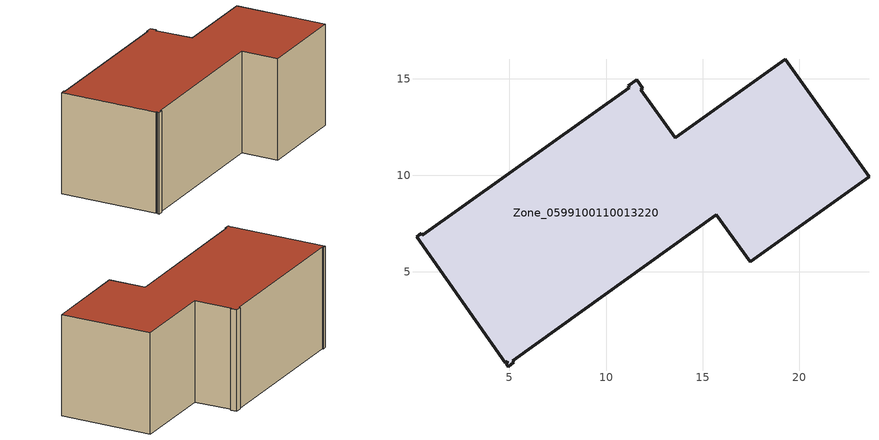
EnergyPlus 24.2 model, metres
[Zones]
Zone_0599100110013220
 floor ground (C_G): 11.14,14.63 11.58,14.94 11.89,14.5 11.8,14.44 13.57,11.94 19.28,16 23.61,9.92 17.45,5.52 15.7,7.96 5.17,0.41 5.23,0.31 4.93,0.1 4.86,0.2 4.88,0.38 4.78,0.31 0.19,6.82 0.43,6.99 0.5,6.9 11.21,14.54 z0
 wall outside (C_F): 19.28,16 13.57,11.94 11.8,14.44 11.89,14.5 11.58,14.94 11.14,14.63 11.21,14.54 0.5,6.9 0.43,6.99 0.19,6.82 4.78,0.31 4.88,0.38 4.86,0.2 4.93,0.1 5.23,0.31 5.17,0.41 15.7,7.96 17.45,5.52 23.61,9.92 19.28,16 z0:8.13
 roof outside (C_R): 4.88,0.38 4.86,0.2 4.93,0.1 5.23,0.31 5.17,0.41 15.7,7.96 17.45,5.52 23.61,9.92 19.28,16 13.57,11.94 11.8,14.44 11.89,14.5 11.58,14.94 11.14,14.63 11.21,14.54 0.5,6.9 0.43,6.99 0.19,6.82 4.78,0.31 z8.13
[BUILDING]
Pand.0599100110013220: North Axis=0; Terrain=City; Loads Convergence Tolerance Value=0.04; Temperature Convergence Tolerance Value=0.4; Solar Distribution=FullExterior; Maximum Number of Warmup Days=25; Minimum Number of Warmup Days=1
[Site:Location]
Rotterdam.The.Hague.AP_ZH_NLD Design_Conditions: Latitude=51.96; Longitude=4.45; Time Zone=1; Elevation=-4.5
[SITE:GROUNDTEMPERATURE:BUILDINGSURFACE]
18, 18, 18, 18, 18, 18, 18, 18, 18, 18, 18, 18
[MATERIAL] Thermal Absorptance=0.9; Solar Absorptance=0.7; Visible Absorptance=0.7
Name | Roughness | Thickness | Conductivity | Density | Specific Heat
G.D.2015-2018 | MediumSmooth | 0.15 | 0.0428571 | 540 | 1210
F.D.2015-2018 | Rough | 0.3 | 0.0666667 | 1920 | 840
R.D.2015-2018 | MediumRough | 0.2 | 0.0333333 | 1500 | 1000
[CONSTRUCTION]
C_G: G.D.2015-2018
C_F: F.D.2015-2018
C_R: R.D.2015-2018
[ZONE]
Zone_0599100110013220: Type=1; Multiplier=1; Ceiling Height=Autocalculate; Volume=Autocalculate; Floor Area=autocalculate; Part of Total Floor Area=Yes
[ZONEINFILTRATION:DESIGNFLOWRATE]
Infil_Zone_0599100110013220: Zone or ZoneList or Space or SpaceList=Zone_0599100110013220; Schedule=AlwaysOn; Design Flow Rate Calculation Method=Flow/Area; Flow Rate per Floor Area=0.0021; Constant Term Coefficient=1; Temperature Term Coefficient=0; Velocity Term Coefficient=0; Velocity Squared Term Coefficient=0
[HVACTEMPLATE:ZONE:IDEALLOADSAIRSYSTEM]
Zone_0599100110013220: Maximum Heating Supply Air Temperature=50; Minimum Cooling Supply Air Temperature=13; Maximum Heating Supply Air Humidity Ratio=0.0156; Minimum Cooling Supply Air Humidity Ratio=0.0077; Heating Limit=NoLimit; Cooling Limit=NoLimit; Dehumidification Control Type=ConstantSensibleHeatRatio; Cooling Sensible Heat Ratio=0.7; Dehumidification Setpoint=60; Humidification Control Type=None; Humidification Setpoint=30; Outdoor Air Method=None; Outdoor Air Flow Rate per Person=0.00944; Outdoor Air Flow Rate per Zone Floor Area=0; Outdoor Air Flow Rate per Zone=0; Demand Controlled Ventilation Type=None; Outdoor Air Economizer Type=NoEconomizer; Heat Recovery Type=None; Sensible Heat Recovery Effectiveness=0.7; Latent Heat Recovery Effectiveness=0.65
[ZONECONTROL:THERMOSTAT]
ThermostatControl_Zone_0599100110013220: Zone or ZoneList=Zone_0599100110013220; Control Type Schedule=DualSetpointControlType; Control 1=Thermostat_Zone_0599100110013220; Temperature Difference Between Cutout And Setpoint=0
[THERMOSTATSETPOINT:DUALSETPOINT]
Thermostat_Zone_0599100110013220: Heating Setpoint Temperature Schedule=HeatingSetpoint_Zone_0599100110013220; Cooling Setpoint Temperature Schedule=CoolingSetpoint_Zone_0599100110013220
[SCHEDULE:COMPACT]
HeatingSetpoint_Zone_0599100110013220: Through: 12/31, For: AllDays, Until: 24:00, 21
CoolingSetpoint_Zone_0599100110013220: Through: 12/31, For: AllDays, Until: 24:00, 24
DualSetpointControlType: Through: 12/31, For: AllDays, Until: 24:00, 4
AlwaysOn: Through: 12/31, For: AllDays, Until: 24:00, 1
